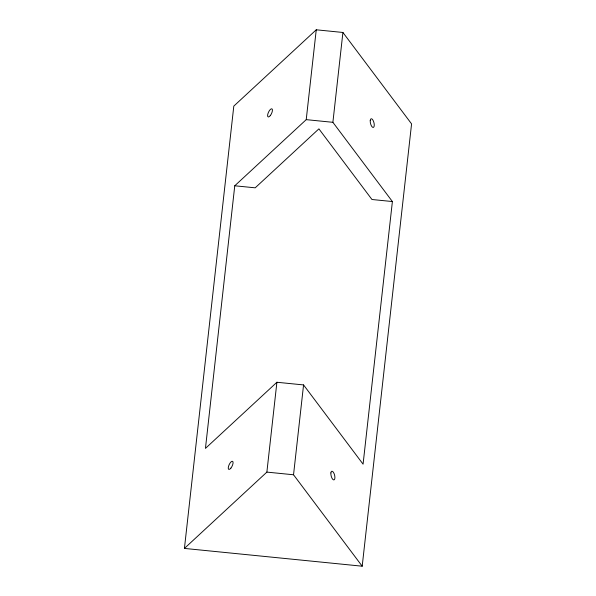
<?xml version="1.0" encoding="UTF-8"?>
<svg xmlns="http://www.w3.org/2000/svg" width="596" height="596" viewBox="0 0 596 596"><rect width="100%" height="100%" fill="white"/><g stroke="black" fill="none" stroke-linecap="round" stroke-linejoin="round"><path stroke-width="0.89" d="M184.425 548.417L233.803 106.11L316.252 29.8L342.916 32.467L411.575 123.894L362.197 566.2L184.425 548.417L266.874 472.107L276.902 382.26L303.565 384.927L363.076 464.165L392.392 201.545L332.888 122.314L342.916 32.467M316.252 29.8L306.225 119.647L234.764 185.781L205.449 448.401L276.902 382.26M362.197 566.2L293.537 474.774L303.565 384.927M306.225 119.647L332.888 122.314M234.764 185.781L255.2 187.822L318.905 128.855L371.956 199.504L392.392 201.545M266.874 472.107L293.537 474.774M330.892 472.911A4.47 1.766 76 0 0 333.544 479.884A4.47 1.766 76 0 0 334.214 473.894A4.47 1.766 76 0 0 330.892 472.911M370.243 120.452A4.47 1.766 76 0 0 372.895 127.417A4.47 1.766 76 0 0 373.565 121.435A4.47 1.766 76 0 0 370.243 120.452M270.256 115.646A4.47 1.661 -64.8 0 0 271.977 108.867A4.47 1.661 -64.8 0 0 267.805 114.119A4.47 1.661 -64.8 0 0 270.256 115.646M230.905 468.106A4.47 1.661 -64.8 0 0 232.626 461.334A4.47 1.661 -64.8 0 0 228.454 466.586A4.47 1.661 -64.8 0 0 230.905 468.106"/></g></svg>
